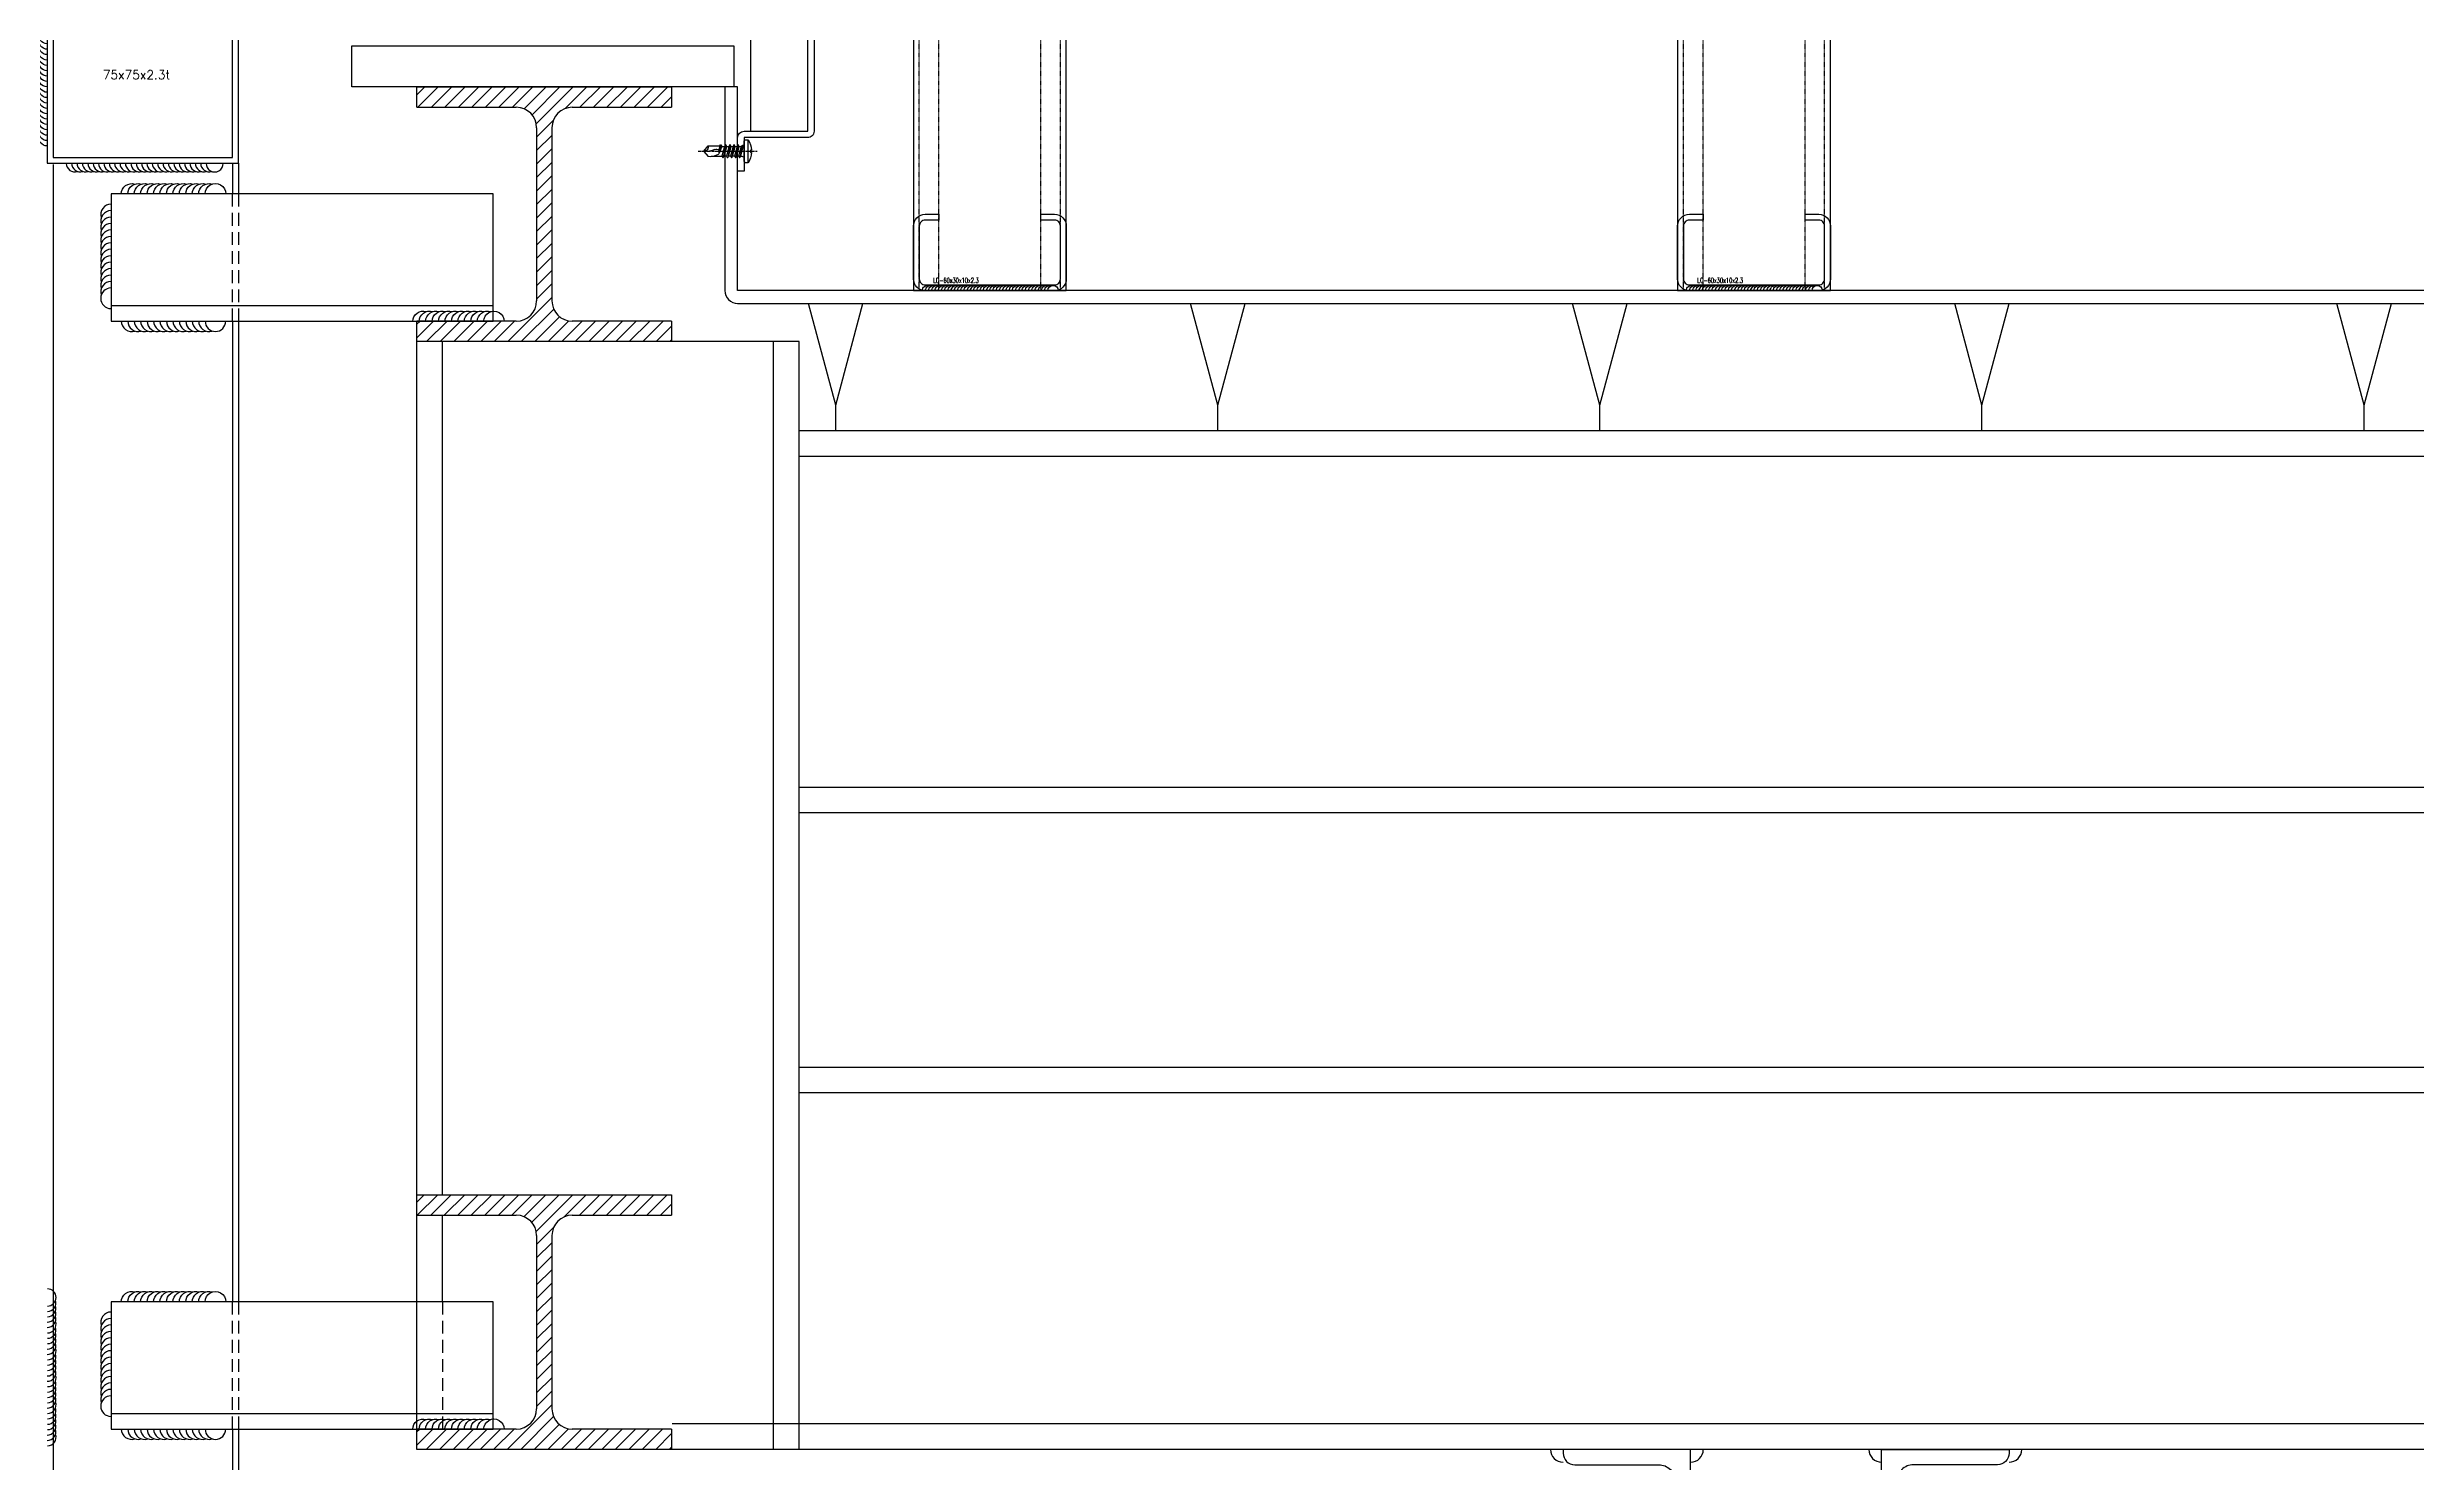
# Model space of a CAD drawing. Extents: x -3378 to 102197, y -3799 to 48702.
# Drawn here: x 55939 to 56869, y 28388 to 28944 of the extents above; entities that cross this region are included whole.
import ezdxf

# ---------------------------------------------------------------- set-up
doc = ezdxf.new("R2010")
doc.units = 0
for name, pattern in [('CENTER', [2, 1.25, -0.25, 0.25, -0.25]), ('HIDDEN', [0.375, 0.25, -0.125]), ('Hidden 1_16_', [0.023813, 0.015875, -0.007938])]:
    doc.linetypes.add(name, pattern=pattern)
for name, color, linetype in [('##-鐵件', 1, 'Continuous'), ('24WELD', 55, 'Continuous'), ('ARR', 6, 'Continuous'), ('BCM-SIL', 8, 'Continuous'), ('GM_ANNO_DIMS', 4, 'Continuous'), ('GM_SECT_15', 15, 'Continuous'), ('GM_STEL_PRIM', 3, 'Continuous'), ('STRUCTURAL', 3, 'Continuous'), ('不鏽鋼板S.S.PANEL', 30, 'Continuous'), ('螺絲、螺栓', 4, 'Continuous'), ('視覺模型鋁擠型暫替', 4, 'Continuous'), ('金屬面材 METAL PANEL', 2, 'Continuous'), ('鐵件', 6, 'Continuous'), ('隱藏線 HIDDEN', 8, 'HIDDEN')]:
    doc.layers.add(name, color=color, linetype=linetype)
doc.layers.add('#不列印', color=250, linetype='Continuous', plot=False)
doc.layers.add('不顯示', color=254, linetype='Continuous', plot=False)
doc.styles.add('DIM', font='simplex.shx', dxfattribs={"bigfont": 'chineset.shx'})
doc.styles.add('romans', font='romans.shx', dxfattribs={"width": 0.5, "bigfont": ' chineset.shx'})

# ---------------------------------------------------------------- blocks, each defined once
blk = doc.blocks.new('H-100x100x6x8')
at = {"layer": '視覺模型鋁擠型暫替', "linetype": 'Continuous'}
h = blk.add_hatch(dxfattribs=at)
h.set_pattern_fill('ANSI31', color=1, scale=30)
h.set_pattern_definition([(45, (-90912.223, -1005445.726), (-2.65165043, 2.65165043), [])])
edge = h.paths.add_edge_path()
edge.add_line((61, -8), (100, -8))
edge.add_line((100, -8), (100, 0))
edge.add_line((100, 0), (0, 0))
edge.add_line((0, 0), (0, -8))
edge.add_line((0, -8), (39, -8))
edge.add_arc((39, -16), 8, 0, 90, ccw=False)
edge.add_line((47, -16), (47, -84))
edge.add_arc((39, -84), 8, -90, 0, ccw=False)
edge.add_line((39, -92), (0, -92))
edge.add_line((0, -92), (0, -100))
edge.add_line((0, -100), (100, -100))
edge.add_line((100, -100), (100, -92))
edge.add_line((100, -92), (61, -92))
edge.add_arc((61, -84), 8, 180, 270, ccw=False)
edge.add_line((53, -84), (53, -16))
edge.add_arc((61, -16), 8, 90, 180, ccw=False)
h.paths.add_polyline_path([(51.93, -76.8), (51.93, -70.8)], flags=16)
h.paths.add_polyline_path([(93.05, -6), (93.05, -2)], flags=16)
h.paths.add_polyline_path([(93.05, -98), (93.05, -94)], flags=16)
h.paths.add_polyline_path([(75.39, -100.55), (75.39, -93.05)])
for p, q in [((0, 0), (100, 0)), ((0, -8), (0, 0)), ((100, 0), (100, -8)), ((0, -8), (39, -8)), ((61, -8), (100, -8)), ((47, -16), (47, -84)), ((53, -16), (53, -84)), ((0, -100), (0, -92)), ((39, -92), (0, -92)), ((100, -92), (61, -92)), ((100, -92), (100, -100)), ((100, -100), (0, -100))]:
    blk.add_line(p, q, dxfattribs=at)
for centre, start, end in [((39, -16), 0, 90), ((61, -16), 90, 180), ((39, -84), 270, 0), ((61, -84), 180, 270)]:
    blk.add_arc(centre, 8, start, end, dxfattribs=at)
blk = doc.blocks.new('*U671')
for centre, end in [((4, -0.13), 178.14306), ((6.5, -0.21), 106.35291), ((9, -0.29), 106.35291), ((11.49, -0.37), 106.35291), ((13.99, -0.45), 106.35291), ((16.49, -0.53), 106.35291), ((18.99, -0.62), 106.35291), ((21.49, -0.7), 106.35291), ((23.99, -0.78), 106.35291), ((26.49, -0.86), 106.35291), ((28.98, -0.94), 106.35291), ((31.48, -1.02), 106.35291)]:
    blk.add_arc(centre, 4, 358.14306, end)
blk = doc.blocks.new('*U672')
for centre, end in [((4, -0.13), 178.14306), ((6.5, -0.21), 106.35291), ((9, -0.29), 106.35291), ((11.49, -0.37), 106.35291), ((13.99, -0.45), 106.35291), ((16.49, -0.53), 106.35291), ((18.99, -0.62), 106.35291), ((21.49, -0.7), 106.35291), ((23.99, -0.78), 106.35291), ((26.49, -0.86), 106.35291), ((28.98, -0.94), 106.35291), ((31.48, -1.02), 106.35291), ((33.98, -1.1), 106.35291), ((36.48, -1.18), 106.35291)]:
    blk.add_arc(centre, 4, 358.14306, end)
blk = doc.blocks.new('*U673')
for centre, end in [((4, -0.13), 178.14306), ((6.5, -0.21), 106.35291), ((9, -0.29), 106.35291), ((11.49, -0.37), 106.35291), ((13.99, -0.45), 106.35291), ((16.49, -0.53), 106.35291), ((18.99, -0.62), 106.35291), ((21.49, -0.7), 106.35291), ((23.99, -0.78), 106.35291), ((26.49, -0.86), 106.35291), ((28.98, -0.94), 106.35291), ((31.48, -1.02), 106.35291), ((33.98, -1.1), 106.35291), ((36.48, -1.18), 106.35291)]:
    blk.add_arc(centre, 4, 358.14306, end)
blk = doc.blocks.new('*U674')
for centre, end in [((4, -0.13), 178.14306), ((6.5, -0.21), 106.35291), ((9, -0.29), 106.35291), ((11.49, -0.37), 106.35291), ((13.99, -0.45), 106.35291), ((16.49, -0.53), 106.35291), ((18.99, -0.62), 106.35291), ((21.49, -0.7), 106.35291), ((23.99, -0.78), 106.35291), ((26.49, -0.86), 106.35291), ((28.98, -0.94), 106.35291), ((31.48, -1.02), 106.35291), ((33.98, -1.1), 106.35291), ((36.48, -1.18), 106.35291)]:
    blk.add_arc(centre, 4, 358.14306, end)
blk = doc.blocks.new('*U675')
for centre, end in [((4, -0.13), 178.14306), ((6.5, -0.21), 106.35291), ((9, -0.29), 106.35291), ((11.49, -0.37), 106.35291), ((13.99, -0.45), 106.35291), ((16.49, -0.53), 106.35291), ((18.99, -0.62), 106.35291), ((21.49, -0.7), 106.35291), ((23.99, -0.78), 106.35291), ((26.49, -0.86), 106.35291), ((28.98, -0.94), 106.35291), ((31.48, -1.02), 106.35291)]:
    blk.add_arc(centre, 4, 358.14306, end)
blk = doc.blocks.new('*U676')
for centre, end in [((4, -0.13), 178.14306), ((6.5, -0.21), 106.35291), ((9, -0.29), 106.35291), ((11.49, -0.37), 106.35291), ((13.99, -0.45), 106.35291), ((16.49, -0.53), 106.35291), ((18.99, -0.62), 106.35291), ((21.49, -0.7), 106.35291), ((23.99, -0.78), 106.35291), ((26.49, -0.86), 106.35291), ((28.98, -0.94), 106.35291), ((31.48, -1.02), 106.35291), ((33.98, -1.1), 106.35291), ((36.48, -1.18), 106.35291)]:
    blk.add_arc(centre, 4, 358.14306, end)
blk = doc.blocks.new('*U677')
for centre, end in [((4, -0.13), 178.14306), ((6.5, -0.21), 106.35291), ((9, -0.29), 106.35291), ((11.49, -0.37), 106.35291), ((13.99, -0.45), 106.35291), ((16.49, -0.53), 106.35291), ((18.99, -0.62), 106.35291), ((21.49, -0.7), 106.35291), ((23.99, -0.78), 106.35291), ((26.49, -0.86), 106.35291), ((28.98, -0.94), 106.35291), ((31.48, -1.02), 106.35291), ((33.98, -1.1), 106.35291), ((36.48, -1.18), 106.35291)]:
    blk.add_arc(centre, 4, 358.14306, end)
blk = doc.blocks.new('*U678')
for centre, end in [((4, -0.13), 178.14306), ((6.5, -0.21), 106.35291), ((9, -0.29), 106.35291), ((11.49, -0.37), 106.35291), ((13.99, -0.45), 106.35291), ((16.49, -0.53), 106.35291), ((18.99, -0.62), 106.35291), ((21.49, -0.7), 106.35291), ((23.99, -0.78), 106.35291), ((26.49, -0.86), 106.35291), ((28.98, -0.94), 106.35291), ((31.48, -1.02), 106.35291), ((33.98, -1.1), 106.35291), ((36.48, -1.18), 106.35291)]:
    blk.add_arc(centre, 4, 358.14306, end)
blk = doc.blocks.new('*U725')
for centre, end in [((2.9, 89), 196.3529), ((3, 94), 196.3529), ((3, 91.5), 196.3529), ((3.1, 96.4), 196.3529), ((3.2, 98.9), 196.3529), ((3.3, 101.4), 196.3529), ((2.3, 71.5), 196.3529), ((2.4, 74), 196.3529), ((2.5, 76.5), 196.3529), ((2.6, 81.5), 196.3529), ((2.6, 79), 196.3529), ((2.7, 84), 196.3529), ((2.8, 86.5), 196.3529), ((1.7, 54), 196.3529), ((1.7, 51.5), 196.3529), ((1.8, 56.5), 196.3529), ((1.9, 59), 196.3529), ((2, 61.5), 196.3529), ((2.1, 64), 196.3529), ((2.2, 69), 196.3529), ((2.2, 66.5), 196.3529), ((1.1, 34), 196.3529), ((1.2, 36.5), 196.3529), ((1.3, 41.5), 196.3529), ((1.3, 39), 196.3529), ((1.4, 44), 196.3529), ((1.5, 46.5), 196.3529), ((1.6, 49), 196.3529), ((0.5, 16.5), 196.3529), ((0.6, 19), 196.3529), ((0.7, 21.5), 196.3529), ((0.8, 24), 196.3529), ((0.9, 29), 196.3529), ((0.9, 26.5), 196.3529), ((1, 31.5), 196.3529), ((0.1, 4), 268.1431), ((0.2, 6.5), 196.3529), ((0.3, 9), 196.3529), ((0.4, 11.5), 196.3529), ((0.5, 14), 196.3529)]:
    blk.add_arc(centre, 4, 88.1431, end)
blk = doc.blocks.new('St-LC-60x30x10x2_3')
at = {"layer": 'STRUCTURAL', "color": 0, "linetype": 'ByBlock', "lineweight": -2}
blk.add_lwpolyline([(14.83, 38.37), (14.83, 36.07), (9.43, 36.07, 0.414214), (7.13, 33.77), (7.13, 12.97, 0.414214), (9.43, 10.67), (60.23, 10.67, 0.414214), (62.53, 12.97), (62.53, 33.77, 0.414214), (60.23, 36.07), (54.83, 36.07), (54.83, 38.37), (60.23, 38.37, -0.414214), (64.83, 33.77), (64.83, 12.97, -0.414214), (60.23, 8.37), (9.43, 8.37, -0.414214), (4.83, 12.97), (4.83, 33.77, -0.414214), (9.43, 38.37)], format="xyb", close=True, dxfattribs=at)
at = {"layer": 'Defpoints', "color": 0, "linetype": 'ByBlock', "lineweight": -2, "style": 'romans', "width": 0.6}
blk.add_text('LC-60x30x10x2.3', height=2, rotation=360, dxfattribs=at).set_placement((12.56, 11.41))
blk = doc.blocks.new('*U730')
at = {"layer": '##-鐵件', "color": 1}
blk.add_lwpolyline([(1692.26, 30), (1489.76, 30), (1489.76, -30), (1692.26, -30)], close=True, dxfattribs=at)
at = {"color": 251, "linetype": 'Hidden 1_16_', "ltscale": 5}
for p, q in [((1692.26, 27.7), (1489.76, 27.7)), ((1692.26, 20), (1489.76, 20)), ((1692.26, -20), (1489.76, -20)), ((1692.26, -27.7), (1489.76, -27.7))]:
    blk.add_line(p, q, dxfattribs=at)
at = {"layer": '#不列印', "rotation": 90}
blk.add_blockref('St-LC-60x30x10x2_3', (1700.63, -34.83), dxfattribs=at)
blk = doc.blocks.new('*U240')
at = {"layer": '鐵件', "rotation": 270}
blk.add_blockref('*U730', (0, 1591.01), dxfattribs=at)
blk = doc.blocks.new('*U241')
at = {"color": 0, "linetype": 'ByBlock', "lineweight": -2}
for p in [(0, 0), (300, 0)]:
    blk.add_blockref('*U240', p, dxfattribs=at)
blk = doc.blocks.new('*U731')
for centre, end in [((2.9, 89), 196.3529), ((3, 94), 196.3529), ((3, 91.5), 196.3529), ((3.1, 96.4), 196.3529), ((3.2, 98.9), 196.3529), ((3.3, 101.4), 196.3529), ((2.3, 71.5), 196.3529), ((2.4, 74), 196.3529), ((2.5, 76.5), 196.3529), ((2.6, 81.5), 196.3529), ((2.6, 79), 196.3529), ((2.7, 84), 196.3529), ((2.8, 86.5), 196.3529), ((1.7, 54), 196.3529), ((1.7, 51.5), 196.3529), ((1.8, 56.5), 196.3529), ((1.9, 59), 196.3529), ((2, 61.5), 196.3529), ((2.1, 64), 196.3529), ((2.2, 69), 196.3529), ((2.2, 66.5), 196.3529), ((1.1, 34), 196.3529), ((1.2, 36.5), 196.3529), ((1.3, 41.5), 196.3529), ((1.3, 39), 196.3529), ((1.4, 44), 196.3529), ((1.5, 46.5), 196.3529), ((1.6, 49), 196.3529), ((0.5, 16.5), 196.3529), ((0.6, 19), 196.3529), ((0.7, 21.5), 196.3529), ((0.8, 24), 196.3529), ((0.9, 29), 196.3529), ((0.9, 26.5), 196.3529), ((1, 31.5), 196.3529), ((0.1, 4), 268.1431), ((0.2, 6.5), 196.3529), ((0.3, 9), 196.3529), ((0.4, 11.5), 196.3529), ((0.5, 14), 196.3529)]:
    blk.add_arc(centre, 4, 88.1431, end)
blk = doc.blocks.new('*U242')
at = {"layer": '24WELD', "xscale": -0.5062500000000003, "yscale": 0.5062500000000004, "zscale": 0.5062500000000004, "rotation": 88.14306280164571}
blk.add_blockref('*U731', (26.67, -0.98), dxfattribs=at)
blk = doc.blocks.new('*U243')
at = {"color": 0, "linetype": 'ByBlock', "lineweight": -2}
blk.add_blockref('*U242', (0, 0), dxfattribs=at)
blk = doc.blocks.new('陽台地板')
for name, p in [('*U241', (100, -148.75, 0)), ('*U243', (400.15, -249.02, 0))]:
    blk.add_blockref(name, p)
at = {"layer": '24WELD', "xscale": -0.5062500000000003, "yscale": 0.5062500000000004, "zscale": 0.5062500000000004, "rotation": 88.14306280164571}
blk.add_blockref('*U725', (126.83, -250, 0), dxfattribs=at)
blk = doc.blocks.new('*U550')
for centre, end in [((-0.4, -11.5), 16.3529), ((-0.3, -9), 16.3529), ((-0.1, -4), 88.1431), ((-0.2, -6.5), 16.3529), ((-0.7, -21.5), 16.3529), ((-0.5, -16.5), 16.3529), ((-0.6, -19), 16.3529), ((-0.5, -14), 16.3529), ((-1, -31.5), 16.3529), ((-1.1, -34), 16.3529), ((-0.9, -29), 16.3529), ((-0.9, -26.5), 16.3529), ((-0.8, -24), 16.3529), ((-1.4, -44), 16.3529), ((-1.3, -41.5), 16.3529), ((-1.3, -39), 16.3529), ((-1.2, -36.5), 16.3529), ((-1.7, -54), 16.3529), ((-1.7, -51.5), 16.3529), ((-1.6, -49), 16.3529), ((-1.5, -46.5), 16.3529), ((-2.2, -66.5), 16.3529), ((-2.1, -64), 16.3529), ((-2, -61.5), 16.3529), ((-1.8, -56.5), 16.3529), ((-1.9, -59), 16.3529), ((-2.2, -69), 16.3529)]:
    blk.add_arc(centre, 4, 268.1431, end)
blk = doc.blocks.new('*U536')
for centre, end in [((-69, 2.2), 286.3529), ((-66.5, 2.2), 286.3529), ((-64, 2.1), 286.3529), ((-61.5, 2), 286.3529), ((-59, 1.9), 286.3529), ((-56.5, 1.8), 286.3529), ((-54, 1.7), 286.3529), ((-51.5, 1.7), 286.3529), ((-49, 1.6), 286.3529), ((-46.5, 1.5), 286.3529), ((-44, 1.4), 286.3529), ((-41.5, 1.3), 286.3529), ((-39, 1.3), 286.3529), ((-36.5, 1.2), 286.3529), ((-34, 1.1), 286.3529), ((-31.5, 1), 286.3529), ((-29, 0.9), 286.3529), ((-26.5, 0.9), 286.3529), ((-24, 0.8), 286.3529), ((-21.5, 0.7), 286.3529), ((-19, 0.6), 286.3529), ((-16.5, 0.5), 286.3529), ((-14, 0.5), 286.3529), ((-11.5, 0.4), 286.3529), ((-9, 0.3), 286.3529), ((-6.5, 0.2), 286.3529), ((-4, 0.1), 358.1431)]:
    blk.add_arc(centre, 4, 178.1431, end)
blk = doc.blocks.new('75x75x2.3t')
at = {"layer": 'GM_SECT_15'}
for points in [[(0, -75), (75, -75), (75, 0), (0, 0)], [(2.3, -72.7), (72.7, -72.7), (72.7, -2.3), (2.3, -2.3)]]:
    blk.add_lwpolyline(points, close=True, dxfattribs=at)
at = {"layer": '不顯示', "linetype": 'Continuous', "insert": (21.79, -38.48), "char_height": 3.5, "attachment_point": 1, "style": 'DIM'}
blk.add_mtext_dynamic_manual_height_columns('75x75x2.3t', width=3.4858, gutter_width=17.5, heights=[0], dxfattribs=at)
blk = doc.blocks.new('*U552')
for centre, end in [((-69, 2.2), 286.3529), ((-66.5, 2.2), 286.3529), ((-64, 2.1), 286.3529), ((-61.5, 2), 286.3529), ((-59, 1.9), 286.3529), ((-56.5, 1.8), 286.3529), ((-54, 1.7), 286.3529), ((-51.5, 1.7), 286.3529), ((-49, 1.6), 286.3529), ((-46.5, 1.5), 286.3529), ((-44, 1.4), 286.3529), ((-41.5, 1.3), 286.3529), ((-39, 1.3), 286.3529), ((-36.5, 1.2), 286.3529), ((-34, 1.1), 286.3529), ((-31.5, 1), 286.3529), ((-29, 0.9), 286.3529), ((-26.5, 0.9), 286.3529), ((-24, 0.8), 286.3529), ((-21.5, 0.7), 286.3529), ((-19, 0.6), 286.3529), ((-16.5, 0.5), 286.3529), ((-14, 0.5), 286.3529), ((-11.5, 0.4), 286.3529), ((-9, 0.3), 286.3529), ((-6.5, 0.2), 286.3529), ((-4, 0.1), 358.1431)]:
    blk.add_arc(centre, 4, 178.1431, end)
blk = doc.blocks.new('*U576')
for centre, end in [((-87.9, 45.6), 260.7588), ((-85.6, 44.5), 260.7588), ((-83.4, 43.3), 260.7588), ((-81.2, 42.2), 260.7588), ((-79, 41), 260.7588), ((-76.8, 39.9), 260.7588), ((-74.5, 38.7), 260.7588), ((-72.3, 37.6), 260.7588), ((-70.1, 36.4), 260.7588), ((-67.9, 35.3), 260.7588), ((-65.7, 34.1), 260.7588), ((-63.4, 33), 260.7588), ((-61.2, 31.8), 260.7588), ((-59, 30.7), 260.7588), ((-56.8, 29.5), 260.7588), ((-54.6, 28.4), 260.7588), ((-52.4, 27.2), 260.7588), ((-50.1, 26), 260.7588), ((-47.9, 24.9), 260.7588), ((-45.7, 23.7), 260.7588), ((-43.5, 22.6), 260.7588), ((-41.3, 21.4), 260.7588), ((-39, 20.3), 260.7588), ((-36.8, 19.1), 260.7588), ((-34.6, 18), 260.7588), ((-32.4, 16.8), 260.7588), ((-30.2, 15.7), 260.7588), ((-28, 14.5), 260.7588), ((-25.7, 13.4), 260.7588), ((-23.5, 12.2), 260.7588), ((-21.3, 11.1), 260.7588), ((-19.1, 9.9), 260.7588), ((-16.9, 8.8), 260.7588), ((-14.6, 7.6), 260.7588), ((-12.4, 6.5), 260.7588), ((-10.2, 5.3), 260.7588), ((-8, 4.1), 260.7588), ((-5.8, 3), 260.7588), ((-3.5, 1.8), 332.549)]:
    blk.add_arc(centre, 4, 152.549, end)
blk = doc.blocks.new('*U779')
at = {"layer": 'GM_STEL_PRIM'}
for p, q in [((0, -15), (-10.72, 25)), ((0, -15), (10.72, 25)), ((0, -25), (0, -15))]:
    blk.add_line(p, q, dxfattribs=at)
blk = doc.blocks.new('*U780')
at = {"layer": 'GM_ANNO_DIMS', "color": 0, "linetype": 'ByBlock', "lineweight": -2}
for p in [(0, 0), (150, 0), (300, 0), (450, 0), (600, 0)]:
    blk.add_blockref('*U779', p, dxfattribs=at)
blk = doc.blocks.new('M5x16圓頭自攻')
at = {"layer": 'ARR', "color": 0, "linetype": 'CENTER', "ltscale": 0.87}
blk.add_line((18, 0), (-5.1, 0), dxfattribs=at)
at = {"layer": 'ARR', "color": 0, "linetype": 'ByBlock', "ltscale": 0.3}
for p, q in [((-1.61, -4.5), (-1.61, 4.5)), ((0.5, 2.24), (1.14, 1.9)), ((0.72, 2.13), (1.65, -2.5)), ((1.89, 1.9), (1.14, 1.9)), ((2.24, 2.5), (3.24, -2.5)), ((3.48, 1.9), (2.73, 1.9)), ((3.83, 2.5), (4.83, -2.5)), ((5.07, 1.9), (4.32, 1.9)), ((5.42, 2.5), (6.42, -2.5)), ((6.81, 1.9), (5.91, 1.9)), ((7.16, 2.5), (8.16, -2.5)), ((8.4, 1.9), (7.65, 1.9)), ((8.73, 1.9), (7.98, 1.9)), ((9.08, 2.5), (9.7, -0.6)), ((14.12, 2.1), (9.46, 2.1)), ((15.83, 0.06), (14.12, 2.1)), ((15.83, 0.06), (15.95, 0.06)), ((16, -0.01), (16, 0.01)), ((2.14, -1.9), (2.89, -1.9)), ((3.73, -1.9), (4.48, -1.9)), ((5.32, -1.9), (6.07, -1.9)), ((6.91, -1.9), (7.81, -1.9)), ((8.54, -2.1), (12.91, -2.1)), ((15.83, -0.06), (14.12, -2.1)), ((15.83, -0.06), (15.95, -0.06))]:
    blk.add_line(p, q, dxfattribs=at)
blk.add_lwpolyline([(-2.98, -0.5, 0.134476), (-1.61, -4.5), (-0.58, -4.5, 0.198912), (-0.44, -4.44), (-0.06, -4.06, 0.198912), (0, -3.92), (0, 3.92, 0.198912), (-0.06, 4.06), (-0.44, 4.44, 0.198912), (-0.58, 4.5), (-1.61, 4.5, 0.134562), (-2.98, 0.5), (-2.48, 0.5), (-2.48, -0.5), (-2.98, -0.5)], format="xyb", dxfattribs=at)
blk.add_lwpolyline([(1.14, 1.9), (2.14, -1.9), (1.8, -2.5), (1.65, -2.5), (1.3, -1.9), (0.3, 1.9), (0.5, 2.24)], dxfattribs=at)
for points in [[(3.24, -2.5), (2.89, -1.9), (1.89, 1.9), (2.24, 2.5), (2.39, 2.5), (2.73, 1.9), (3.73, -1.9), (3.39, -2.5)], [(4.83, -2.5), (4.48, -1.9), (3.48, 1.9), (3.83, 2.5), (3.98, 2.5), (4.32, 1.9), (5.32, -1.9), (4.98, -2.5)], [(6.42, -2.5), (6.07, -1.9), (5.07, 1.9), (5.42, 2.5), (5.57, 2.5), (5.91, 1.9), (6.91, -1.9), (6.57, -2.5)], [(8.16, -2.5), (7.81, -1.9), (6.81, 1.9), (7.16, 2.5), (7.31, 2.5), (7.65, 1.9), (8.65, -1.9), (8.31, -2.5)], [(9.08, 2.5), (8.73, 1.9), (9.7, -0.6), (9.46, 2.1), (9.23, 2.5)]]:
    blk.add_lwpolyline(points, close=True, dxfattribs=at)
for centre, radius, start, end in [((0.67, 3.07), 0.874, 220.33884, 257.78016), ((10.86, -0.29), 1.2, 56.15202, 236.15202), ((14.85, 6.88), 7.01, 241.64577, 278.00805), ((15.9, 1.75), 1.82, 168.86169, 267.68654), ((15.95, 0.01), 0.05, 0, 90), ((1.17, -3.34), 1.44, 84.73115, 144.21996), ((13.52, 4.88), 7.01, 241.64577, 274.95411), ((15.95, -0.01), 0.05, 270, 0)]:
    blk.add_arc(centre, radius, start, end, dxfattribs=at)
blk = doc.blocks.new('*U255')
blk.add_blockref('M5x16圓頭自攻', (0, 0))

msp = doc.modelspace()

# ---------------------------------------------------------------- linework, layer by layer
at = {"color": 2}
for centre, start, end in [((56533.707, 28392.995, 0), 180, 270), ((56583.707, 28392.995, 0), 270, 360), ((56658.707, 28392.995, 0), 180, 270), ((56708.707, 28392.995, 0), 270, 360)]:
    msp.add_arc(centre, 5, start, end, dxfattribs=at)
msp.add_arc((56583.707, 28392.995, 0), 5, 179.999999, 180)
at = {"layer": 'GM_SECT_15'}
for p, q in [((56011.331, 28898.106, 0), (56011.331, 28886.085, 0)), ((56013.631, 28898.106, 0), (56013.631, 28886.085, 0)), ((55940.931, 28897.576, 0), (55940.931, 28316.365, 0)), ((56113.631, 28842.085, 0), (55963.631, 28842.085, 0)), ((56011.331, 28836.085, 0), (56011.331, 28450.995, 0)), ((56013.631, 28836.085, 0), (56013.631, 28450.995, 0)), ((56113.631, 28406.995, 0), (55963.631, 28406.995, 0)), ((56011.331, 28400.995, 0), (56011.331, 28377.432, 0)), ((56013.631, 28400.995, 0), (56013.631, 28379.427, 0))]:
    msp.add_line(p, q, dxfattribs=at)
at = {"layer": 'GM_SECT_15', "elevation": 0}
for points in [[(55963.631, 28886.085), (55963.631, 28836.085), (56113.631, 28836.085), (56113.631, 28886.085)], [(55963.631, 28450.995), (55963.631, 28400.995), (56113.631, 28400.995), (56113.631, 28450.995)]]:
    msp.add_lwpolyline(points, close=True, dxfattribs=at)
for points in [[(56577.707, 28347.495, 0.4142136), (56582.207, 28342.995), (56583.707, 28342.995), (56583.707, 28392.995), (56533.707, 28392.995), (56533.707, 28391.495, 0.4142136), (56538.207, 28386.995), (56571.207, 28386.995, -0.4142136), (56577.707, 28380.495)], [(56664.707, 28347.495, -0.4142136), (56660.207, 28342.995), (56658.707, 28342.995), (56658.707, 28392.995), (56708.707, 28392.995), (56708.707, 28391.495, -0.4142136), (56704.207, 28386.995), (56671.207, 28386.995, 0.4142136), (56664.707, 28380.495)]]:
    msp.add_lwpolyline(points, format="xyb", close=True, dxfattribs=at)
at = {"layer": 'GM_STEL_PRIM', "elevation": 0}
msp.add_lwpolyline([(58871.111, 28848.085), (56209.614, 28848.085), (56209.623, 28928.076), (56204.623, 28928.077), (56204.614, 28848.086, 0.4142473), (56209.614, 28843.085), (58871.111, 28843.085)], format="xyb", close=True, dxfattribs=at)
at = {"layer": '不鏽鋼板S.S.PANEL', "elevation": 0}
msp.add_lwpolyline([(56058.179, 28944.178), (56208.179, 28944.178), (56208.179, 28928.178), (56058.179, 28928.178)], close=True, dxfattribs=at)
at = {"layer": '視覺模型鋁擠型暫替', "linetype": 'Continuous'}
for p, q in [((56083.707, 28392.995, 0), (56083.707, 28828.085, 0)), ((56233.707, 28828.085, 0), (56083.707, 28828.085, 0)), ((56093.707, 28492.995, 0), (56093.707, 28828.085, 0)), ((56223.708, 28392.995, 0), (56223.707, 28828.085, 0)), ((56233.708, 28392.995, 0), (56233.707, 28828.085, 0)), ((58876.111, 28792.995, 0), (56233.707, 28792.995, 0)), ((58876.111, 28782.995, 0), (56233.707, 28782.995, 0)), ((58876.111, 28652.995, 0), (56233.707, 28652.995, 0)), ((58876.111, 28642.996, 0), (56233.707, 28642.996, 0)), ((58947.081, 28542.995, 0), (56233.707, 28542.995, 0)), ((58947.081, 28532.995, 0), (56233.707, 28532.995, 0)), ((56093.707, 28450.995, 0), (56093.707, 28484.995, 0)), ((58947.081, 28402.995, 0), (56183.927, 28402.995, 0)), ((58947.081, 28392.995, 0), (56083.707, 28392.995, 0))]:
    msp.add_line(p, q, dxfattribs=at)
at = {"layer": '金屬面材 METAL PANEL'}
msp.add_line((56214.62, 28989.877, 0), (56214.62, 28910.677, 0), dxfattribs=at)
at = {"layer": '金屬面材 METAL PANEL', "elevation": 0}
msp.add_lwpolyline([(56022.621, 28989.877), (56034.62, 28989.877), (56034.62, 29020.677, -0.4142136), (56037.12, 29023.177), (56237.12, 29023.177, -0.4142136), (56239.62, 29020.677), (56239.62, 28910.677, -0.4142136), (56237.12, 28908.177), (56212.121, 28908.177), (56212.121, 28894.995), (56209.621, 28894.995), (56209.621, 28908.177, -0.4142136), (56212.121, 28910.677), (56237.12, 28910.677), (56237.12, 29020.677), (56037.12, 29020.677), (56037.12, 28989.877, -0.4142136), (56034.62, 28987.377), (56022.621, 28987.377)], format="xyb", dxfattribs=at)
at = {"layer": '隱藏線 HIDDEN', "linetype": 'HIDDEN', "ltscale": 20}
for p, q in [((56011.331, 28836.085, 0), (56011.331, 28886.085, 0)), ((56013.631, 28886.085, 0), (56013.631, 28836.085, 0)), ((56011.331, 28400.995, 0), (56011.331, 28450.995, 0)), ((56013.631, 28450.995, 0), (56013.631, 28400.995, 0)), ((56093.707, 28450.995, 0), (56093.707, 28400.995, 0))]:
    msp.add_line(p, q, dxfattribs=at)

# ---------------------------------------------------------------- block references
at = {"layer": '24WELD'}
for name, p, xscale, yscale, zscale, rotation in [('*U536', (55938.621, 28966.521, 0), -0.8437500000000008, 0.8437500000000008, 0.8437500000000008, 268.1430628016458), ('*U550', (56007.681, 28898.101, 0), 0.8437500000000009, 0.8437500000000009, 0.8437500000000009, 271.8569371983542), ('*U677', (56008.668, 28886.085, 0), -1.012500000000001, 1.012500000000001, 1.012500000000001, 358.1430628016457), ('*U678', (55963.631, 28841.049, 0), 1.012499999999999, 1.012499999999999, 1.012499999999999, 91.85693719835433), ('*U676', (56008.668, 28836.085, 0), 1.012500000000001, 1.012500000000001, 1.012500000000001, 181.8569371983544), ('*U675', (56118.013, 28836.004, 0), -1.012500000000001, 1.012500000000001, 1.012500000000001, 358.1430628016457), ('*U552', (55938.632, 28456.069, 0), 0.8437500000000008, 0.8437500000000008, 0.8437500000000008, 91.85693719835425), ('*U673', (56008.668, 28450.995, 0), -1.012500000000001, 1.012500000000001, 1.012500000000001, 358.1430628016457), ('*U674', (55963.631, 28405.959, 0), 1.012499999999999, 1.012499999999999, 1.012499999999999, 91.85693719835433), ('*U671', (56118.013, 28400.914, 0), -1.012500000000001, 1.012500000000001, 1.012500000000001, 358.1430628016457), ('*U672', (56008.668, 28400.995, 0), 1.012500000000001, 1.012500000000001, 1.012500000000001, 181.8569371983544), ('*U576', (55944.341, 28319.339, 0), 0.8437500000000009, 0.8437500000000009, 0.8437500000000009, 248.3797869787304)]:
    msp.add_blockref(name, p, dxfattribs=dict(at, xscale=xscale, yscale=yscale, zscale=zscale, rotation=rotation))
at = {"layer": 'BCM-SIL', "xscale": -1}
msp.add_blockref('*U255', (56212.121, 28902.821, 0), dxfattribs=at)
at = {"layer": 'GM_ANNO_DIMS'}
msp.add_blockref('*U780', (56248.097, 28818.085, 0), dxfattribs=at)
at = {"layer": 'GM_SECT_15', "rotation": 359.9999972778685}
msp.add_blockref('75x75x2.3t', (55938.621, 28973.106, 0), dxfattribs=at)
at = {"layer": '螺絲、螺栓'}
msp.add_blockref('陽台地板', (56208.631, 29098.085, 0), dxfattribs=at)
at = {"layer": '視覺模型鋁擠型暫替', "linetype": 'Continuous'}
for p in [(56083.707, 28928.085, 0), (56083.707, 28492.995, 0)]:
    msp.add_blockref('H-100x100x6x8', p, dxfattribs=at)

doc.saveas('drawing.dxf')
